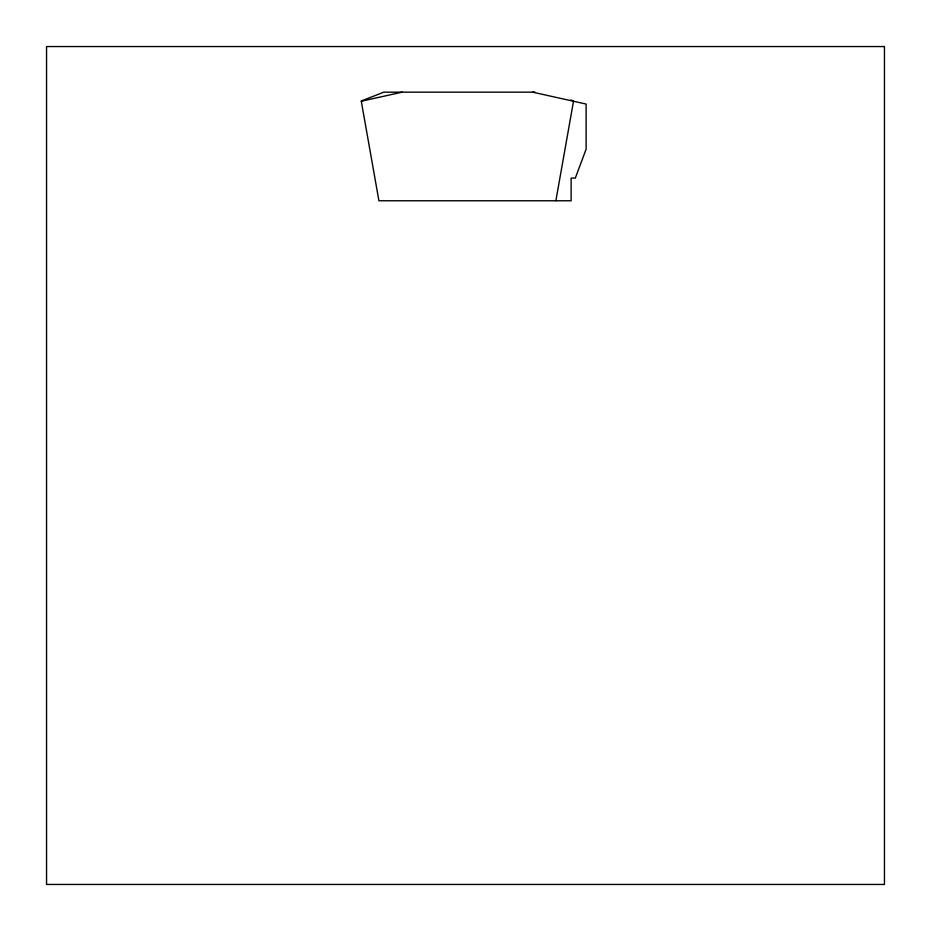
<?xml version="1.0" encoding="UTF-8"?>
<svg xmlns="http://www.w3.org/2000/svg" width="931" height="931" viewBox="0 0 931 931"><rect width="100%" height="100%" fill="white"/><g stroke="black" fill="none" stroke-linecap="round" stroke-linejoin="round"><path stroke-width="1.4" d="M555.865 200.77L573.554 100.99L570.901 99.954M361.321 101.246L402.087 92.169M535.092 92.169L383.805 92.169L361.24 100.99L378.929 200.77L571.122 200.77L571.122 178.1L575.311 178.1L586.123 149.158L586.123 104.063L532.707 92.169M884.45 46.55L46.55 46.55L46.55 884.45L884.45 884.45L884.45 46.55"/></g></svg>
